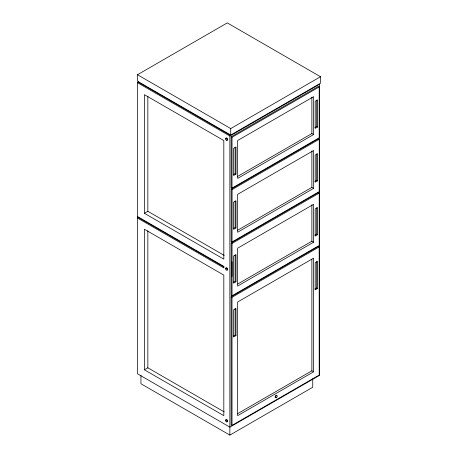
<?xml version="1.0" encoding="UTF-8"?>
<svg xmlns="http://www.w3.org/2000/svg" width="458" height="458" viewBox="0 0 458 458"><rect width="100%" height="100%" fill="white"/><g stroke="black" fill="none" stroke-linecap="round" stroke-linejoin="round"><path stroke-width="0.69" d="M231.158 136.787L231.135 187.643L232 188.141L319.192 137.801L319.215 86.946L318.35 86.448L231.158 136.787L232.023 137.286L319.215 86.946M231.181 242.94L231.158 295.29L232.023 295.788L319.215 245.448L319.237 193.099L318.373 192.6L231.181 242.94L232.046 243.438L319.237 193.099M231.221 189.091L231.158 241.458L232.023 241.956L319.215 191.616L319.278 139.249L318.413 138.751L231.221 189.091L232.086 189.589L319.278 139.249M232 188.141L232.023 137.286M232.023 295.788L232.046 243.438M232.023 241.956L232.086 189.589M232.006 276.489L232.011 261.781M137.492 74.734L227.271 22.9L320.508 76.732L320.508 83.207L230.729 135.047L137.492 81.215L137.492 74.734L230.729 128.566L320.508 76.732M137.492 82.709L229.864 136.043L319.644 84.203L319.644 375.291L229.864 427.125L137.492 373.797L137.492 82.709L138.356 82.211L230.729 135.545L230.729 128.566M144.396 213.302L223.819 259.154L223.819 140.526L144.396 94.674L144.396 213.302L147.848 211.304L224.197 255.381M233.334 174.67L235.114 173.639L235.979 174.137L235.979 146.972L233.603 148.346L233.603 175.506L235.979 174.137M314.921 127.564L316.701 126.534L317.566 127.032L317.566 99.867L315.19 101.241L315.19 128.406L317.566 127.032M237.759 176.341L311.875 133.553L313.604 134.549L313.604 96.667L237.633 140.526L237.633 178.408L313.604 134.549M233.334 228.496L235.114 227.471L235.979 227.97L235.979 200.804L233.603 202.173L233.603 229.338L235.979 227.97M314.921 181.397L316.701 180.366L317.566 180.864L317.566 153.699L315.19 155.073L315.19 182.232L317.566 180.864M237.759 230.174L311.875 187.379L313.604 188.375L313.604 150.499L237.633 194.358L237.633 232.24L313.604 188.375M233.334 282.328L235.114 281.298L235.979 281.796L235.979 254.637L233.603 256.005L233.603 283.17L235.979 281.796M314.921 235.223L316.701 234.198L317.566 234.696L317.566 207.531L315.19 208.9L315.19 236.065L317.566 234.696M237.759 284L311.875 241.211L313.604 242.208L313.604 204.325L237.633 248.19L237.633 286.067L313.604 242.208M231.13 296.801L318.321 246.461L319.186 246.959L319.215 375.039L232.023 425.379L231.158 424.881L231.13 296.801L231.994 297.299L232.023 425.379M231.994 297.299L319.186 246.959M144.396 369.806L223.819 415.664L223.819 275.103L144.396 229.252L144.396 369.806L147.848 367.814L224.197 411.891M233.334 336.161L235.114 335.13L235.979 335.628L235.979 308.463L233.603 309.837L233.603 337.002L235.979 335.628M314.921 289.055L316.701 288.025L317.566 288.523L317.566 261.363L315.19 262.732L315.19 289.897L317.566 288.523M237.759 413.597L311.875 370.803L313.604 371.799L313.604 258.157L237.633 302.017L237.633 415.664L313.604 371.799M140.944 375.32L140.944 383.764L229.864 435.1L312.74 387.25L312.74 378.806M137.492 216.537L223.819 266.384L223.819 267.878L137.492 218.037L138.356 217.539L224.065 267.02M316.701 100.084L316.701 126.534M316.701 153.917L316.701 180.366M316.701 207.749L316.701 234.198M316.701 261.575L316.701 288.025M311.875 97.102L311.875 133.553M311.875 150.928L311.875 187.379M311.875 204.76L311.875 241.211M311.875 259.308L311.875 370.803M235.114 147.19L235.114 173.639M235.114 201.022L235.114 227.471M235.114 254.848L235.114 281.298M235.114 308.681L235.114 335.13M229.864 136.043L229.864 435.1M147.848 96.254L147.848 211.304M147.848 230.821L147.848 367.814M138.356 81.215L138.356 82.211M226.006 138.808A1.219 0.704 60 0 1 226.767 137.995A1.219 0.704 60 0 1 227.7 139.616A1.219 0.704 60 0 1 226.618 139.867M226.092 419.717A1.219 0.704 60 0 1 227.592 420.581A1.219 0.704 60 0 1 226.842 421.641M226.006 420.421A1.219 0.704 60 0 1 226.006 419.906M226.006 268.651A1.219 0.704 60 0 1 226.693 267.804A1.219 0.704 60 0 1 227.7 269.281A1.219 0.704 60 0 1 226.842 269.871M275.962 397.355A1.219 0.704 -60 0 1 275.212 396.29A1.219 0.704 -60 0 1 276.706 395.431M225.548 138.785A1.219 0.704 60 0 0 226.842 140.394A1.219 0.704 60 0 0 226.842 138.665A1.219 0.704 60 0 0 225.548 138.785M225.548 420.398A1.219 0.704 60 0 0 226.842 422.007A1.219 0.704 60 0 0 226.842 420.278A1.219 0.704 60 0 0 225.548 420.398M225.548 268.623A1.219 0.704 60 0 0 226.842 270.237A1.219 0.704 60 0 0 226.842 268.508A1.219 0.704 60 0 0 225.548 268.623M276.615 397.441A1.219 0.704 -60 0 0 277.004 395.552A1.219 0.704 -60 0 0 275.556 396.834A1.219 0.704 -60 0 0 276.615 397.441"/></g></svg>
